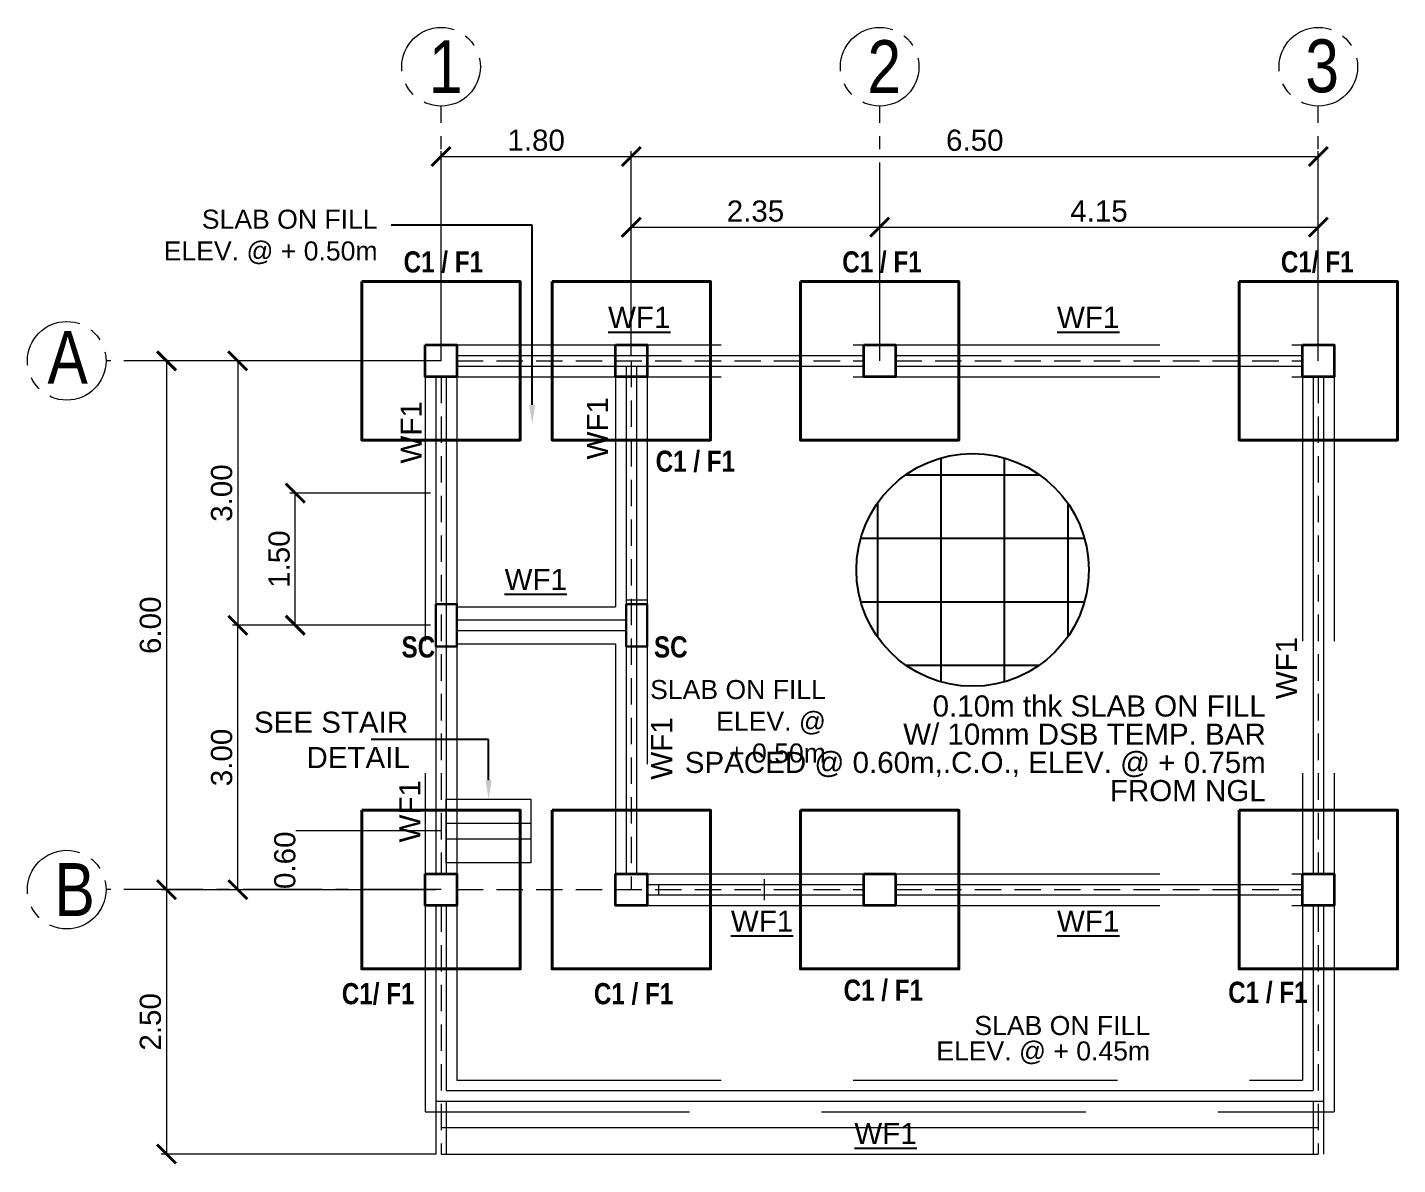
# Model space of a CAD drawing. Header units: metres. Extents: x -460 to 31334, y -1777 to 24987.
# Drawn here: x 131.13 to 144.09, y -779.55 to -768.8 of the extents above; entities that cross this region are included whole.
import ezdxf
from ezdxf import colors
from ezdxf.entities.mleader import LeaderData, LeaderLine
from ezdxf.math import Vec2, Vec3

# ---------------------------------------------------------------- set-up
doc = ezdxf.new("R2010")
doc.units = ezdxf.units.M
doc.header["$MEASUREMENT"] = 0
for name, pattern in [('CENTER2', [1.125, 0.75, -0.125, 0.125, -0.125]), ('DASHED2', [0.375, 0.25, -0.125]), ('HIDDEN', [0.375, 0.25, -0.125])]:
    doc.linetypes.add(name, pattern=pattern)
doc.layers.get('Defpoints').update_dxf_attribs({"color": 2})
doc.layers.add('01 FURNITURE', color=8, linetype='Continuous')
doc.layers.add('Anno_Flr. Level', color=1, linetype='Continuous')
for name, color, linetype, lineweight in [('Arch_Door', 1, 'Continuous', 18), ('DIM', 8, 'Continuous', 5), ('WFOTING', 202, 'Continuous', 15)]:
    doc.layers.add(name, color=color, linetype=linetype, lineweight=lineweight)
doc.styles.add('AN100', font='ARIALN.TTF', dxfattribs={"height": 0.25})
doc.styles.get("Standard").update_dxf_attribs({"font": 'arial.ttf'})
doc.dimstyles.new('elev', dxfattribs={"dimtxt": 0.2, "dimasz": 0.18, "dimexe": 0.05, "dimexo": 0.05, "dimgap": 0.05, "dimtad": 1, "dimzin": 0, "dimdsep": 46, "dimtxsty": 'Standard', "dimblk": 'ARCHTICK', "dimcen": 0.025, "dimclrd": 256, "dimclre": 256, "dimadec": 0, "dimazin": 0, "dimtfac": 1, "dimtix": 1, "dimtofl": 0, "dimtmove": 0, "dimatfit": 3, "dimldrblk": 'ARCHTICK', "dimfxl": 0.1, "dimtolj": 1, "dimtzin": 0, "dimlwd": -1, "dimlwe": -1, "dimarcsym": 0})

# ---------------------------------------------------------------- blocks, each defined once
blk = doc.blocks.new('_ArchTick')
at = {"color": 0, "linetype": 'ByBlock', "const_width": 0.15}
blk.add_lwpolyline([(-0.5, -0.5), (0.5, 0.5)], dxfattribs=at)
blk = doc.blocks.new('*D440')
at = {"layer": 'Defpoints', "color": 0, "transparency": 16777216}
for p in [(135.042, -771.953), (132.445, -776.953), (135.042, -776.953)]:
    blk.add_point(p, dxfattribs=at)
at = {"layer": 'DIM', "transparency": 16777216}
for p, q in [((134.992, -771.953), (132.395, -771.953)), ((132.445, -771.953), (132.445, -776.953)), ((134.992, -776.953), (132.395, -776.953))]:
    blk.add_line(p, q, dxfattribs=at)
at = {"layer": 'DIM', "transparency": 16777216, "xscale": 0.18, "yscale": 0.18, "zscale": 0.18}
for p, rotation in [((132.445, -771.953), 90), ((132.445, -776.953), 270)]:
    blk.add_blockref('_ArchTick', p, dxfattribs=dict(at, rotation=rotation))
at = {"layer": 'DIM', "color": 0, "lineweight": 9, "transparency": 16777216, "insert": (132.293, -774.453), "char_height": 0.2, "attachment_point": 5, "rotation": 90}
blk.add_mtext('\\A1;6.00', dxfattribs=at)
blk = doc.blocks.new('*D441')
at = {"layer": 'Defpoints', "color": 0, "transparency": 16777216}
for p in [(136.842, -770.02), (135.042, -771.953), (136.842, -771.953)]:
    blk.add_point(p, dxfattribs=at)
at = {"layer": 'DIM', "transparency": 16777216}
for p, q in [((135.042, -771.903), (135.042, -769.97)), ((135.042, -770.02), (136.842, -770.02)), ((136.842, -771.903), (136.842, -769.97))]:
    blk.add_line(p, q, dxfattribs=at)
at = {"layer": 'DIM', "transparency": 16777216, "xscale": 0.18, "yscale": 0.18, "zscale": 0.18, "rotation": 180}
blk.add_blockref('_ArchTick', (135.042, -770.02), dxfattribs=at)
at = {"layer": 'DIM', "transparency": 16777216, "xscale": 0.18, "yscale": 0.18, "zscale": 0.18}
blk.add_blockref('_ArchTick', (136.842, -770.02), dxfattribs=at)
at = {"layer": 'DIM', "color": 0, "lineweight": 9, "transparency": 16777216, "insert": (135.942, -769.868), "char_height": 0.2, "attachment_point": 5}
blk.add_mtext('\\A1;1.80', dxfattribs=at)
blk = doc.blocks.new('*D437')
at = {"layer": 'Defpoints', "color": 0, "transparency": 16777216}
for p in [(143.342, -770.02), (136.842, -771.953), (143.342, -771.953)]:
    blk.add_point(p, dxfattribs=at)
at = {"layer": 'DIM', "transparency": 16777216}
for p, q in [((136.842, -771.903), (136.842, -769.97)), ((136.842, -770.02), (143.342, -770.02)), ((143.342, -771.903), (143.342, -769.97))]:
    blk.add_line(p, q, dxfattribs=at)
at = {"layer": 'DIM', "transparency": 16777216, "xscale": 0.18, "yscale": 0.18, "zscale": 0.18, "rotation": 180}
blk.add_blockref('_ArchTick', (136.842, -770.02), dxfattribs=at)
at = {"layer": 'DIM', "transparency": 16777216, "xscale": 0.18, "yscale": 0.18, "zscale": 0.18}
blk.add_blockref('_ArchTick', (143.342, -770.02), dxfattribs=at)
at = {"layer": 'DIM', "color": 0, "lineweight": 9, "transparency": 16777216, "insert": (140.092, -769.868), "char_height": 0.2, "attachment_point": 5}
blk.add_mtext('\\A1;6.50', dxfattribs=at)
blk = doc.blocks.new('*D438')
at = {"layer": 'Defpoints', "color": 0, "transparency": 16777216}
for p in [(143.342, -770.69), (139.192, -771.953), (143.342, -771.953)]:
    blk.add_point(p, dxfattribs=at)
at = {"layer": 'DIM', "transparency": 16777216}
for p, q in [((139.192, -771.903), (139.192, -770.64)), ((143.342, -771.903), (143.342, -770.64)), ((139.192, -770.69), (143.342, -770.69))]:
    blk.add_line(p, q, dxfattribs=at)
at = {"layer": 'DIM', "transparency": 16777216, "xscale": 0.18, "yscale": 0.18, "zscale": 0.18, "rotation": 180}
blk.add_blockref('_ArchTick', (139.192, -770.69), dxfattribs=at)
at = {"layer": 'DIM', "transparency": 16777216, "xscale": 0.18, "yscale": 0.18, "zscale": 0.18}
blk.add_blockref('_ArchTick', (143.342, -770.69), dxfattribs=at)
at = {"layer": 'DIM', "color": 0, "lineweight": 9, "transparency": 16777216, "insert": (141.267, -770.538), "char_height": 0.2, "attachment_point": 5}
blk.add_mtext('\\A1;4.15', dxfattribs=at)
blk = doc.blocks.new('*D439')
at = {"layer": 'Defpoints', "color": 0, "transparency": 16777216}
for p in [(135.042, -776.953), (132.445, -779.453), (135.042, -779.453)]:
    blk.add_point(p, dxfattribs=at)
at = {"layer": 'DIM', "transparency": 16777216}
for p, q in [((134.992, -776.953), (132.395, -776.953)), ((132.445, -776.953), (132.445, -779.453)), ((134.992, -779.453), (132.395, -779.453))]:
    blk.add_line(p, q, dxfattribs=at)
at = {"layer": 'DIM', "transparency": 16777216, "xscale": 0.18, "yscale": 0.18, "zscale": 0.18}
for p, rotation in [((132.445, -776.953), 90), ((132.445, -779.453), 270)]:
    blk.add_blockref('_ArchTick', p, dxfattribs=dict(at, rotation=rotation))
at = {"layer": 'DIM', "color": 0, "lineweight": 9, "transparency": 16777216, "insert": (132.293, -778.203), "char_height": 0.2, "attachment_point": 5, "rotation": 90}
blk.add_mtext('\\A1;2.50', dxfattribs=at)
blk = doc.blocks.new('*D442')
at = {"layer": 'Defpoints', "color": 0, "transparency": 16777216}
for p in [(139.192, -770.69), (136.842, -771.953), (139.192, -771.953)]:
    blk.add_point(p, dxfattribs=at)
at = {"layer": 'DIM', "transparency": 16777216}
for p, q in [((136.842, -771.903), (136.842, -770.64)), ((139.192, -771.903), (139.192, -770.64)), ((136.842, -770.69), (139.192, -770.69))]:
    blk.add_line(p, q, dxfattribs=at)
at = {"layer": 'DIM', "transparency": 16777216, "xscale": 0.18, "yscale": 0.18, "zscale": 0.18, "rotation": 180}
blk.add_blockref('_ArchTick', (136.842, -770.69), dxfattribs=at)
at = {"layer": 'DIM', "transparency": 16777216, "xscale": 0.18, "yscale": 0.18, "zscale": 0.18}
blk.add_blockref('_ArchTick', (139.192, -770.69), dxfattribs=at)
at = {"layer": 'DIM', "color": 0, "lineweight": 9, "transparency": 16777216, "insert": (138.017, -770.538), "char_height": 0.2, "attachment_point": 5}
blk.add_mtext('\\A1;2.35', dxfattribs=at)
blk = doc.blocks.new('*D552')
at = {"layer": 'Defpoints', "color": 0, "transparency": 16777216}
for p in [(135.042, -771.953), (133.119, -774.453), (134.892, -774.453)]:
    blk.add_point(p, dxfattribs=at)
at = {"layer": 'DIM', "transparency": 16777216}
for p, q in [((134.992, -771.953), (133.069, -771.953)), ((133.119, -771.953), (133.119, -774.453)), ((134.842, -774.453), (133.069, -774.453))]:
    blk.add_line(p, q, dxfattribs=at)
at = {"layer": 'DIM', "transparency": 16777216, "xscale": 0.18, "yscale": 0.18, "zscale": 0.18}
for p, rotation in [((133.119, -771.953), 90), ((133.119, -774.453), 270)]:
    blk.add_blockref('_ArchTick', p, dxfattribs=dict(at, rotation=rotation))
at = {"layer": 'DIM', "color": 0, "lineweight": 9, "transparency": 16777216, "insert": (132.967, -773.203), "char_height": 0.2, "attachment_point": 5, "rotation": 90}
blk.add_mtext('\\A1;3.00', dxfattribs=at)
blk = doc.blocks.new('*D562')
at = {"layer": 'Defpoints', "color": 0, "transparency": 16777216}
for p in [(133.718, -776.398), (135.092, -776.398), (134.892, -776.953)]:
    blk.add_point(p, dxfattribs=at)
at = {"layer": 'DIM', "transparency": 16777216}
for p, q in [((135.042, -776.398), (133.668, -776.398)), ((134.842, -776.953), (133.668, -776.953))]:
    blk.add_line(p, q, dxfattribs=at)
at = {"layer": 'DIM', "color": 0, "lineweight": 9, "transparency": 16777216, "insert": (133.565, -776.675), "char_height": 0.2, "attachment_point": 5, "rotation": 90}
blk.add_mtext('\\A1;0.60', dxfattribs=at)
blk = doc.blocks.new('*D1057')
at = {"layer": 'Defpoints', "color": 0, "transparency": 16777216}
for p in [(133.119, -774.453), (134.892, -774.453), (134.892, -776.953)]:
    blk.add_point(p, dxfattribs=at)
at = {"layer": 'DIM', "transparency": 16777216}
for p, q in [((134.842, -774.453), (133.069, -774.453)), ((133.119, -776.953), (133.119, -774.453)), ((134.842, -776.953), (133.069, -776.953))]:
    blk.add_line(p, q, dxfattribs=at)
at = {"layer": 'DIM', "transparency": 16777216, "xscale": 0.18, "yscale": 0.18, "zscale": 0.18}
for p, rotation in [((133.119, -774.453), 90), ((133.119, -776.953), 270)]:
    blk.add_blockref('_ArchTick', p, dxfattribs=dict(at, rotation=rotation))
at = {"layer": 'DIM', "color": 0, "lineweight": 9, "transparency": 16777216, "insert": (132.967, -775.703), "char_height": 0.2, "attachment_point": 5, "rotation": 90}
blk.add_mtext('\\A1;3.00', dxfattribs=at)
blk = doc.blocks.new('*D1058')
at = {"layer": 'Defpoints', "color": 0, "transparency": 16777216}
for p in [(133.663, -773.203), (134.992, -773.203), (134.992, -774.453)]:
    blk.add_point(p, dxfattribs=at)
at = {"layer": 'DIM', "transparency": 16777216}
for p, q in [((134.942, -773.203), (133.613, -773.203)), ((133.663, -774.453), (133.663, -773.203)), ((134.942, -774.453), (133.613, -774.453))]:
    blk.add_line(p, q, dxfattribs=at)
at = {"layer": 'DIM', "transparency": 16777216, "xscale": 0.18, "yscale": 0.18, "zscale": 0.18}
for p, rotation in [((133.663, -773.203), 90), ((133.663, -774.453), 270)]:
    blk.add_blockref('_ArchTick', p, dxfattribs=dict(at, rotation=rotation))
at = {"layer": 'DIM', "color": 0, "lineweight": 9, "transparency": 16777216, "insert": (133.511, -773.828), "char_height": 0.2, "attachment_point": 5, "rotation": 90}
blk.add_mtext('\\A1;1.50', dxfattribs=at)

msp = doc.modelspace()

# ---------------------------------------------------------------- linework, layer by layer
for points in [[(139.77123, -772.87175), (139.77123, -774.98835)], [(140.37123, -772.87175), (140.37123, -774.98835)], [(139.43878, -773.03005), (140.70369, -773.03005)], [(139.17123, -773.29759), (139.17123, -774.5625)], [(140.97123, -773.29759), (140.97123, -774.5625)], [(139.01293, -773.63005), (141.12953, -773.63005)], [(139.01293, -774.23005), (141.12953, -774.23005)], [(139.43878, -774.83005), (140.70369, -774.83005)]]:
    msp.add_lwpolyline(points)
at = {"color": 8}
msp.add_circle((140.07123, -773.93005), 1.1, dxfattribs=at)
at = {"layer": '01 FURNITURE', "color": 18, "linetype": 'CENTER2', "lineweight": 9, "true_color": 0x000000}
for p, q in [((135.04212, -771.95275), (135.04212, -769.54416)), ((139.19212, -771.95275), (139.19212, -769.54416)), ((143.34212, -771.95275), (143.34212, -769.54416))]:
    msp.add_line(p, q, dxfattribs=at)
at = {"layer": '01 FURNITURE', "color": 18, "lineweight": 18, "true_color": 0x000000}
for p, q in [((135.19212, -771.90275), (139.04212, -771.90275)), ((139.34212, -771.90275), (143.19212, -771.90275)), ((134.99212, -772.10275), (134.99212, -776.80275)), ((135.09212, -772.10275), (135.09212, -776.80275)), ((135.19212, -772.00275), (139.04212, -772.00275)), ((136.79212, -772.00275), (136.79212, -773.31721)), ((136.89212, -772.00275), (136.89212, -773.31721)), ((139.34212, -772.00275), (143.19212, -772.00275)), ((143.29212, -772.10275), (143.29212, -776.80275)), ((143.39212, -772.10275), (143.39212, -776.80275)), ((136.89212, -773.26721), (136.89212, -776.80275)), ((136.79212, -773.31721), (136.79212, -776.80275)), ((136.99212, -774.21721), (136.79212, -774.21721)), ((138.09952, -776.85275), (138.09952, -777.05275)), ((136.99212, -776.90275), (139.04212, -776.90275)), ((136.99212, -777.00275), (139.04212, -777.00275)), ((137.09952, -776.90275), (137.09952, -777.00275)), ((139.34212, -776.90275), (143.19212, -776.90275)), ((139.34212, -777.00275), (143.19212, -777.00275)), ((134.89212, -777.10275), (134.89212, -779.05275)), ((134.99212, -777.10275), (134.99212, -778.95275)), ((135.09212, -777.10275), (135.09212, -778.85275)), ((135.19212, -777.10275), (135.19212, -778.75275)), ((143.29212, -777.10275), (143.29212, -778.85275)), ((143.39212, -777.10275), (143.39212, -778.95275)), ((134.99212, -778.95275), (143.39212, -778.95275)), ((135.09212, -778.85275), (143.29212, -778.85275))]:
    msp.add_line(p, q, dxfattribs=at)
at = {"layer": '01 FURNITURE', "color": 18, "linetype": 'DASHED2', "lineweight": 18, "true_color": 0x000000}
for p, q in [((135.19212, -771.95275), (139.04212, -771.95275)), ((136.84212, -771.95275), (136.84212, -776.95275)), ((139.34212, -771.95275), (143.19212, -771.95275)), ((135.04212, -772.10275), (135.04212, -776.80275)), ((143.34212, -772.10275), (143.34212, -776.80275)), ((135.19212, -776.95275), (139.04212, -776.95275)), ((139.34212, -776.95275), (143.19212, -776.95275)), ((135.04212, -777.10275), (135.04212, -779.45275)), ((143.34212, -777.10275), (143.34212, -779.45275))]:
    msp.add_line(p, q, dxfattribs=at)
at = {"layer": '01 FURNITURE', "color": 250, "lineweight": 9}
for p, q in [((135.19212, -774.40275), (136.79212, -774.40275)), ((135.19212, -774.50275), (136.79212, -774.50275)), ((135.09212, -776.32275), (135.89212, -776.32275)), ((135.09212, -776.47275), (135.89212, -776.47275))]:
    msp.add_line(p, q, dxfattribs=at)
at = {"layer": '01 FURNITURE', "color": 18, "lineweight": 9, "true_color": 0x000000}
for p, q in [((135.04212, -779.20275), (143.34212, -779.20275)), ((135.04212, -779.45275), (143.34212, -779.45275))]:
    msp.add_line(p, q, dxfattribs=at)
at = {"layer": '01 FURNITURE', "color": 1, "lineweight": 40}
for points in [[(134.29212, -771.20275), (135.79212, -771.20275), (135.79212, -772.70275), (134.29212, -772.70275)], [(136.09212, -771.20275), (137.59212, -771.20275), (137.59212, -772.70275), (136.09212, -772.70275)], [(138.44212, -771.20275), (139.94212, -771.20275), (139.94212, -772.70275), (138.44212, -772.70275)], [(142.59212, -771.20275), (144.09212, -771.20275), (144.09212, -772.70275), (142.59212, -772.70275)], [(134.29212, -776.20275), (135.79212, -776.20275), (135.79212, -777.70275), (134.29212, -777.70275)], [(136.09212, -776.20275), (137.59212, -776.20275), (137.59212, -777.70275), (136.09212, -777.70275)], [(138.44212, -776.20275), (139.94212, -776.20275), (139.94212, -777.70275), (138.44212, -777.70275)], [(142.59212, -776.20275), (144.09212, -776.20275), (144.09212, -777.70275), (142.59212, -777.70275)]]:
    msp.add_lwpolyline(points, close=True, dxfattribs=at)
at = {"layer": '01 FURNITURE', "color": 4, "lineweight": 35}
for points in [[(134.89212, -771.80275), (135.19212, -771.80275), (135.19212, -772.10275), (134.89212, -772.10275), (134.89212, -771.80275)], [(136.69212, -771.80275), (136.99212, -771.80275), (136.99212, -772.10275), (136.69212, -772.10275), (136.69212, -771.80275)], [(139.04212, -771.80275), (139.34212, -771.80275), (139.34212, -772.10275), (139.04212, -772.10275), (139.04212, -771.80275)], [(143.19212, -771.80275), (143.49212, -771.80275), (143.49212, -772.10275), (143.19212, -772.10275), (143.19212, -771.80275)], [(134.89212, -776.80275), (135.19212, -776.80275), (135.19212, -777.10275), (134.89212, -777.10275), (134.89212, -776.80275)], [(136.69212, -776.80275), (136.99212, -776.80275), (136.99212, -777.10275), (136.69212, -777.10275), (136.69212, -776.80275)], [(139.04212, -776.80275), (139.34212, -776.80275), (139.34212, -777.10275), (139.04212, -777.10275), (139.04212, -776.80275)], [(143.19212, -776.80275), (143.49212, -776.80275), (143.49212, -777.10275), (143.19212, -777.10275), (143.19212, -776.80275)]]:
    msp.add_lwpolyline(points, dxfattribs=at)
at = {"layer": '01 FURNITURE', "color": 18, "linetype": 'CENTER2', "lineweight": 9, "true_color": 0x000000}
for points in [[(135.04212, -771.95275), (131.87251, -771.95275)], [(135.04212, -776.95275), (131.87251, -776.95275)]]:
    msp.add_lwpolyline(points, dxfattribs=at)
at = {"layer": '01 FURNITURE', "color": 4, "lineweight": 30}
for points in [[(134.99212, -774.25275), (135.19212, -774.25275), (135.19212, -774.65275), (134.99212, -774.65275)], [(136.79212, -774.25275), (136.99212, -774.25275), (136.99212, -774.65275), (136.79212, -774.65275)]]:
    msp.add_lwpolyline(points, close=True, dxfattribs=at)
at = {"layer": '01 FURNITURE', "color": 1, "lineweight": 15}
msp.add_lwpolyline([(135.89212, -776.09775), (135.89212, -776.69775), (135.09212, -776.69775), (135.09212, -776.09775)], close=True, dxfattribs=at)
at = {"layer": '01 FURNITURE', "color": 18, "lineweight": 9, "true_color": 0x000000}
for points in [[(134.99212, -778.95275), (134.99212, -779.45275)], [(135.09212, -778.95275), (135.09212, -779.45275)], [(143.29212, -778.95275), (143.29212, -779.45275)], [(143.39212, -778.95275), (143.39212, -779.45275)]]:
    msp.add_lwpolyline(points, dxfattribs=at)
at = {"layer": '01 FURNITURE', "color": 18, "linetype": 'CENTER2', "lineweight": 9, "true_color": 0x000000}
for centre in [(135.04212, -769.17224), (139.19212, -769.17224), (143.34212, -769.17224), (131.50059, -771.95275), (131.50059, -776.95275)]:
    msp.add_circle(centre, 0.37192, dxfattribs=at)
at = {"layer": 'WFOTING', "color": 18, "linetype": 'HIDDEN', "lineweight": 18, "ltscale": 10, "true_color": 0x000000}
for p, q in [((135.19212, -771.80275), (139.04212, -771.80275)), ((139.34212, -771.80275), (143.19212, -771.80275)), ((134.89212, -772.10275), (134.89212, -776.80275)), ((135.19212, -772.10275), (139.04212, -772.10275)), ((135.19212, -772.10275), (135.19212, -774.35275)), ((136.69212, -772.00275), (136.69212, -774.27775)), ((136.99212, -772.00275), (136.99212, -773.31721)), ((139.34212, -772.10275), (143.19212, -772.10275)), ((143.19212, -772.10275), (143.19212, -776.80275)), ((143.49212, -772.10275), (143.49212, -776.80275)), ((136.99212, -773.26721), (136.99212, -776.80275)), ((135.19212, -774.27775), (136.69212, -774.27775)), ((135.19212, -774.62775), (136.69212, -774.62775)), ((135.19212, -774.65275), (135.19212, -776.80275)), ((136.69212, -774.62775), (136.69212, -776.80275)), ((136.99212, -776.80275), (139.04212, -776.80275)), ((139.34212, -776.80275), (143.19212, -776.80275)), ((136.99212, -777.10275), (139.04212, -777.10275)), ((139.34212, -777.10275), (143.19212, -777.10275)), ((143.19212, -777.10275), (143.19212, -778.75275)), ((143.49212, -777.10275), (143.49212, -779.05275)), ((135.19212, -778.75275), (143.19212, -778.75275)), ((134.89212, -779.05275), (143.49212, -779.05275))]:
    msp.add_line(p, q, dxfattribs=at)

# ---------------------------------------------------------------- texts
for s, width, insert, char_height, attachment_point in [('SLAB ON FILL \\P ELEV. @ + 0.50m', 5.4984479, (134.44167, -770.5236), 0.18, 3), ('\\pi0.05243;{\\LWF1}', 0.639931, (136.57025, -771.44128), 0.2, 1), ('\\pi0.05243;{\\LWF1}', 0.639931, (140.81734, -771.44128), 0.2, 1), ('\\pi0.05243;{\\LWF1}', 0.639931, (135.59124, -773.9196), 0.2, 1), ('SLAB ON FILL \\P ELEV. @ \\P+ 0.50m', 5.4984479, (138.68303, -774.97072), 0.18, 3), ('\\pi1.52059;SEE STAIR \\P\\pi2.01731;DETAIL', 2.9639705, (131.75142, -775.27004), 0.2, 1), ('\\pi0.05243;{\\LWF1}', 0.639931, (137.73181, -777.15068), 0.2, 1), ('\\pi0.05243;{\\LWF1}', 0.639931, (140.81734, -777.15068), 0.2, 1), ('\\pi0.05243;{\\LWF1}', 0.639931, (138.90013, -779.158), 0.2, 1)]:
    msp.add_mtext_dynamic_manual_height_columns(s, width=width, gutter_width=1, heights=[0], dxfattribs=dict(insert=insert, char_height=char_height, attachment_point=attachment_point))
at = {"char_height": 0.2, "attachment_point": 1, "rotation": 90}
for insert in [(134.65928, -772.97644), (136.42251, -772.93772), (142.94112, -775.20423), (137.02948, -775.96569), (134.64725, -776.55911)]:
    msp.add_mtext_dynamic_manual_height_columns('\\pi0.05243;WF1', width=0.639931, gutter_width=1, heights=[0], dxfattribs=dict(at, insert=insert))
at = {"attachment_point": 3, "line_spacing_factor": 0.8}
for s, insert, char_height in [('0.10m thk SLAB ON FILL \\PW/ 10mm DSB TEMP. BAR \\PSPACED @ 0.60m,.C.O., ELEV. @ + 0.75m\\PFROM NGL', (142.84489, -775.11623), 0.2), ('SLAB ON FILL \\P ELEV. @ + 0.45m', (141.75073, -778.14767), 0.18)]:
    msp.add_mtext_dynamic_manual_height_columns(s, width=5.4984479, gutter_width=1, heights=[0], dxfattribs=dict(at, insert=insert, char_height=char_height))
at = {"layer": 'Anno_Flr. Level', "color": 1, "lineweight": 9, "char_height": 0.2, "width": 1.0286258, "attachment_point": 1}
for s, insert in [('\\A1;{\\fArial Narrow|b1|i0|c0|p34;C1 / F1}', (134.68808, -770.91747)), ('\\A1;{\\fArial Narrow|b1|i0|c0|p34;C1 / F1}', (138.83808, -770.91747)), ('\\A1;{\\fArial Narrow|b1|i0|c0|p34;C1/ F1}', (142.98808, -770.91747)), ('\\A1;{\\fArial Narrow|b1|i0|c0|p34;C1 / F1}', (137.07275, -772.80192)), ('\\A1;{\\fArial Narrow|b1|i0|c0|p34;SC}', (134.66852, -774.55779)), ('\\A1;{\\fArial Narrow|b1|i0|c0|p34;SC}', (137.05684, -774.55779)), ('\\A1;{\\fArial Narrow|b1|i0|c0|p34;C1 / F1}', (138.85088, -777.80347)), ('\\A1;{\\fArial Narrow|b1|i0|c0|p34;C1/ F1}', (134.10342, -777.83627)), ('\\A1;{\\fArial Narrow|b1|i0|c0|p34;C1 / F1}', (136.48808, -777.83627)), ('\\A1;{\\fArial Narrow|b1|i0|c0|p34;C1 / F1}', (142.4894, -777.82298))]:
    msp.add_mtext(s, dxfattribs=dict(at, insert=insert))
at = {"layer": 'Arch_Door', "color": 5, "linetype": 'Continuous', "char_height": 0.5, "width": 0.1151731, "attachment_point": 1, "style": 'AN100'}
for s, insert in [('{\\C3;1}', (134.92647, -768.92131)), ('{\\C3;2}', (139.07647, -768.92131)), ('{\\C3;3}', (143.21882, -768.91367)), ('{\\C3;A}', (131.31836, -771.6697)), ('{\\C3;B}', (131.38495, -776.70183))]:
    msp.add_mtext(s, dxfattribs=dict(at, insert=insert))

# ---------------------------------------------------------------- dimensions: what is measured, and where the dimension line sits
at = {"layer": 'DIM', "color": 0, "lineweight": 9}
for base, p1, p2, picture, middle in [((136.84212, -770.01972), (135.04212, -771.95275), (136.84212, -771.95275), '*D441', (135.94212, -769.8676)), ((143.34212, -770.01972), (136.84212, -771.95275), (143.34212, -771.95275), '*D437', (140.09212, -769.8676)), ((139.19212, -770.68999), (136.84212, -771.95275), (139.19212, -771.95275), '*D442', (138.01712, -770.53781))]:
    dim = msp.add_linear_dim(base=base, p1=p1, p2=p2, dimstyle='elev', dxfattribs=at)
    dim.commit()
    dim.dimension.update_dxf_attribs({"geometry": picture, "text_midpoint": middle})
dim = msp.add_linear_dim(base=(143.34212, -770.68999), p1=(139.19212, -771.95275), p2=(143.34212, -771.95275), dimstyle='elev', dxfattribs=at)
dim.commit()
dim.dimension.update_dxf_attribs({"geometry": '*D438', "text_midpoint": (141.26712, -770.68999), "dimtype": 160})
for base, p1, p2, text, picture, middle in [((132.44499, -776.95275), (135.04212, -771.95275), (135.04212, -776.95275), '6.00', '*D440', (132.29288, -774.45275)), ((133.11885, -774.45275), (135.04212, -771.95275), (134.89212, -774.45275), '3.00', '*D552', (132.96666, -773.20275)), ((133.66332, -773.20275), (134.99212, -774.45275), (134.99212, -773.20275), '1.50', '*D1058', (133.51121, -773.82775)), ((133.11885, -774.45275), (134.89212, -776.95275), (134.89212, -774.45275), '3.00', '*D1057', (132.96666, -775.70275)), ((133.71761, -776.39775), (134.89212, -776.95275), (135.09212, -776.39775), '0.60', '*D562', (133.56549, -776.67525))]:
    dim = msp.add_linear_dim(base=base, p1=p1, p2=p2, angle=90, text=text, dimstyle='elev', dxfattribs=at)
    dim.commit()
    dim.dimension.update_dxf_attribs({"geometry": picture, "text_midpoint": middle})
dim = msp.add_linear_dim(base=(132.44499, -779.45275), p1=(135.04212, -776.95275), p2=(135.04212, -779.45275), angle=90, dimstyle='elev', dxfattribs=at)
dim.commit()
dim.dimension.update_dxf_attribs({"geometry": '*D439', "text_midpoint": (132.29288, -778.20275)})

# ---------------------------------------------------------------- leaders
at = {"color": 8, "lineweight": 5}
ml = msp.add_multileader_mtext('Standard', dxfattribs=at)
ml.set_content('', color=8)
ml.set_leader_properties()
ml.build(insert=Vec2(0, 0))
ml.multileader.update_dxf_attribs({"dogleg_length": 0.36, "arrow_head_size": 0.18})
ctx = ml.context
ctx.base_point, ctx.char_height, ctx.arrow_head_size, ctx.landing_gap_size, ctx.plane_origin = Vec3(134.39129, -770.66975), 0.18, 0.18, 0.09, Vec3(135.90462, -771.23428)
ctx.text_align_type = 2
notes = []
notes.append((ctx, [(0, (1, 1, 0), (135.90462, -770.66975), (-1, 0), 1.33333, [(0, [(135.90462, -772.54749)], 0, [])])]))
ctx.mtext.insert, ctx.mtext.alignment, ctx.mtext.flow_direction = Vec3(134.48129, -770.57975), 3, 5
ml = msp.add_multileader_mtext('Standard', dxfattribs=at)
ml.set_content('', color=8)
ml.set_leader_properties()
ml.build(insert=Vec2(0, 0))
ml.multileader.update_dxf_attribs({"dogleg_length": 0.36, "arrow_head_size": 0.18})
ctx = ml.context
ctx.base_point, ctx.char_height, ctx.arrow_head_size, ctx.landing_gap_size, ctx.plane_origin = Vec3(134.20097, -775.53322), 0.18, 0.18, 0.09, Vec3(135.49212, -776.09775)
ctx.text_align_type = 2
notes.append((ctx, [(0, (1, 1, 0), (135.49212, -775.53322), (-1, 0), 1.11115, [(0, [(135.49212, -776.09775)], 0, [])])]))
ctx.mtext.insert, ctx.mtext.alignment, ctx.mtext.flow_direction = Vec3(134.29097, -775.44322), 3, 5
for ctx, leaders in notes:
    for number, flags, end, landing, length, lines in leaders:
        leader = LeaderData()
        leader.index, (leader.has_last_leader_line, leader.has_dogleg_vector, leader.attachment_direction) = number, flags
        leader.last_leader_point, leader.dogleg_vector, leader.dogleg_length = Vec3(end), Vec3(landing), length
        for number, points, colour, breaks in lines:
            line = LeaderLine()
            line.index, line.vertices, line.color, line.breaks = number, Vec3.list(points), colors.encode_raw_color(colour), breaks
            leader.lines.append(line)
        ctx.leaders.append(leader)

doc.saveas('drawing.dxf')
